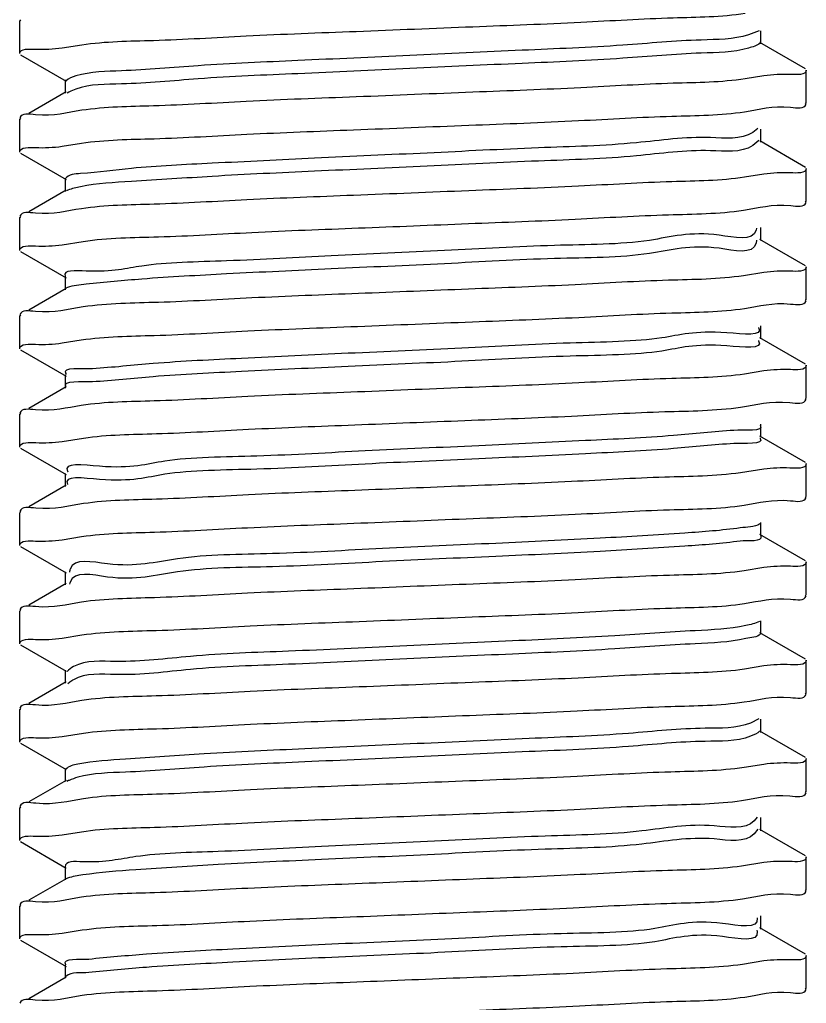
# Model space of a CAD drawing. Extents: x -452079 to 117456, y 3902 to 836955.
# Drawn here: x -266413.4 to -266333.7, y 689315.1 to 689414.8 of the extents above; entities that cross this region are included whole.
import ezdxf

# ---------------------------------------------------------------- set-up
doc = ezdxf.new("R2010")
doc.units = 0
doc.header["$LTSCALE"] = 1000
doc.header["$MEASUREMENT"] = 0
doc.layers.add('总说明', color=2, linetype='Continuous')

msp = doc.modelspace()

# ---------------------------------------------------------------- linework, layer by layer
at = {"layer": '总说明', "color": 133, "linetype": 'Continuous'}
for p, q in [((-266413.324, 689414.824), (-266413.418, 689414.714)), ((-266413.418, 689411.391), (-266413.418, 689414.714)), ((-266413.418, 689411.391), (-266413.418, 689414.714)), ((-266338.447, 689413.715), (-266339.518, 689413.293)), ((-266338.264, 689412.388), (-266338.264, 689413.717)), ((-266338.264, 689412.388), (-266338.264, 689413.717)), ((-266409.121, 689411.974), (-266407.127, 689412.295)), ((-266333.753, 689409.839), (-266338.37, 689412.512)), ((-266413.324, 689411.282), (-266408.707, 689408.609)), ((-266333.659, 689406.406), (-266333.659, 689409.73)), ((-266408.813, 689408.733), (-266408.813, 689407.403)), ((-266408.813, 689408.733), (-266408.813, 689407.403)), ((-266337.954, 689409.141), (-266339.855, 689408.833)), ((-266408.707, 689407.527), (-266412.486, 689405.339)), ((-266408.436, 689407.477), (-266408.597, 689407.376)), ((-266408.378, 689407.509), (-266408.436, 689407.477)), ((-266333.753, 689406.297), (-266333.659, 689406.406)), ((-266413.324, 689404.854), (-266413.418, 689404.745)), ((-266413.418, 689401.421), (-266413.418, 689404.745)), ((-266413.418, 689401.421), (-266413.418, 689404.745)), ((-266338.569, 689403.812), (-266339.095, 689403.402)), ((-266338.264, 689402.418), (-266338.264, 689403.748)), ((-266338.264, 689402.418), (-266338.264, 689403.748)), ((-266409.122, 689402.006), (-266407.165, 689402.322)), ((-266338.49, 689402.578), (-266339.095, 689402.073)), ((-266333.753, 689399.869), (-266338.37, 689402.542)), ((-266413.324, 689401.312), (-266408.707, 689398.639)), ((-266333.659, 689396.436), (-266333.659, 689399.76)), ((-266408.813, 689398.763), (-266408.813, 689397.433)), ((-266408.813, 689398.763), (-266408.813, 689397.433)), ((-266337.955, 689399.175), (-266339.912, 689398.859)), ((-266408.707, 689397.557), (-266412.486, 689395.369)), ((-266408.519, 689397.563), (-266408.673, 689397.493)), ((-266333.753, 689396.327), (-266333.659, 689396.436)), ((-266413.324, 689394.884), (-266413.418, 689394.775)), ((-266413.418, 689391.451), (-266413.418, 689394.775)), ((-266413.418, 689391.451), (-266413.418, 689394.775)), ((-266338.721, 689393.7), (-266338.759, 689393.512)), ((-266338.264, 689392.448), (-266338.264, 689393.778)), ((-266338.264, 689392.448), (-266338.264, 689393.778)), ((-266409.118, 689392.024), (-266406.978, 689392.366)), ((-266338.711, 689392.475), (-266338.759, 689392.182)), ((-266333.753, 689389.899), (-266338.37, 689392.572)), ((-266413.324, 689391.342), (-266408.707, 689388.669)), ((-266333.659, 689386.466), (-266333.659, 689389.79)), ((-266408.813, 689388.793), (-266408.813, 689387.463)), ((-266408.813, 689388.793), (-266408.813, 689387.463)), ((-266337.958, 689389.213), (-266340.038, 689388.88)), ((-266408.707, 689387.587), (-266412.486, 689385.399)), ((-266408.584, 689387.675), (-266408.723, 689387.615)), ((-266333.753, 689386.357), (-266333.659, 689386.466)), ((-266413.324, 689384.914), (-266413.418, 689384.805)), ((-266413.418, 689381.481), (-266413.418, 689384.805)), ((-266413.418, 689381.481), (-266413.418, 689384.805)), ((-266338.264, 689382.478), (-266338.264, 689383.808)), ((-266338.264, 689382.478), (-266338.264, 689383.808)), ((-266409.122, 689382.066), (-266407.167, 689382.382)), ((-266333.753, 689379.929), (-266338.37, 689382.602)), ((-266413.324, 689381.372), (-266408.707, 689378.699)), ((-266333.659, 689376.496), (-266333.659, 689379.82)), ((-266408.813, 689378.823), (-266408.813, 689377.493)), ((-266408.813, 689378.823), (-266408.813, 689377.493)), ((-266337.956, 689379.236), (-266339.921, 689378.918)), ((-266408.707, 689377.617), (-266412.486, 689375.429)), ((-266333.753, 689376.387), (-266333.659, 689376.496)), ((-266413.324, 689374.944), (-266413.418, 689374.835)), ((-266413.418, 689371.512), (-266413.418, 689374.835)), ((-266413.418, 689371.512), (-266413.418, 689374.835)), ((-266338.264, 689372.508), (-266338.264, 689373.838)), ((-266338.264, 689372.508), (-266338.264, 689373.838)), ((-266409.116, 689372.083), (-266406.941, 689372.429)), ((-266333.753, 689369.959), (-266338.37, 689372.632)), ((-266413.324, 689371.402), (-266408.707, 689368.729)), ((-266333.659, 689366.527), (-266333.659, 689369.85)), ((-266408.813, 689368.853), (-266408.813, 689367.524)), ((-266408.813, 689368.853), (-266408.813, 689367.524)), ((-266337.965, 689369.291), (-266340.342, 689368.918)), ((-266408.707, 689367.647), (-266412.486, 689365.459)), ((-266333.753, 689366.417), (-266333.659, 689366.527)), ((-266413.324, 689364.974), (-266413.418, 689364.865)), ((-266413.418, 689361.542), (-266413.418, 689364.865)), ((-266413.418, 689361.542), (-266413.418, 689364.865)), ((-266338.264, 689362.539), (-266338.264, 689363.868)), ((-266338.264, 689362.539), (-266338.264, 689363.868)), ((-266409.121, 689362.125), (-266407.144, 689362.444)), ((-266333.753, 689359.989), (-266338.37, 689362.662)), ((-266413.324, 689361.432), (-266408.707, 689358.76)), ((-266333.659, 689356.557), (-266333.659, 689359.88)), ((-266408.813, 689358.883), (-266408.813, 689357.554)), ((-266408.813, 689358.883), (-266408.813, 689357.554)), ((-266337.957, 689359.3), (-266339.977, 689358.974)), ((-266408.707, 689357.677), (-266412.486, 689355.489)), ((-266408.321, 689357.756), (-266408.356, 689357.612)), ((-266333.753, 689356.447), (-266333.659, 689356.557)), ((-266413.324, 689355.004), (-266413.418, 689354.895)), ((-266413.418, 689351.572), (-266413.418, 689354.895)), ((-266413.418, 689351.572), (-266413.418, 689354.895)), ((-266338.264, 689352.569), (-266338.264, 689353.898)), ((-266338.264, 689352.569), (-266338.264, 689353.898)), ((-266409.121, 689352.153), (-266407.117, 689352.476)), ((-266333.753, 689350.019), (-266338.37, 689352.692)), ((-266413.324, 689351.462), (-266408.707, 689348.79)), ((-266333.659, 689346.587), (-266333.659, 689349.91)), ((-266408.813, 689348.913), (-266408.813, 689347.584)), ((-266408.813, 689348.913), (-266408.813, 689347.584)), ((-266337.956, 689349.327), (-266339.937, 689349.008)), ((-266408.707, 689347.707), (-266412.486, 689345.519)), ((-266408.37, 689347.653), (-266408.519, 689347.521)), ((-266408.323, 689347.689), (-266408.37, 689347.653)), ((-266333.753, 689346.477), (-266333.659, 689346.587)), ((-266413.324, 689345.034), (-266413.418, 689344.925)), ((-266413.418, 689341.602), (-266413.418, 689344.925)), ((-266413.418, 689341.602), (-266413.418, 689344.925)), ((-266338.487, 689343.961), (-266339.329, 689343.537)), ((-266338.264, 689342.599), (-266338.264, 689343.928)), ((-266338.264, 689342.599), (-266338.264, 689343.928)), ((-266409.116, 689342.173), (-266406.948, 689342.518)), ((-266333.753, 689340.049), (-266338.37, 689342.722)), ((-266413.324, 689341.493), (-266408.707, 689338.82)), ((-266333.659, 689336.617), (-266333.659, 689339.94)), ((-266408.813, 689338.943), (-266408.813, 689337.614)), ((-266408.813, 689338.943), (-266408.813, 689337.614)), ((-266337.957, 689339.359), (-266339.972, 689339.035)), ((-266408.707, 689337.737), (-266412.486, 689335.549)), ((-266408.475, 689337.707), (-266408.635, 689337.621)), ((-266408.412, 689337.735), (-266408.475, 689337.707)), ((-266333.753, 689336.508), (-266333.659, 689336.617)), ((-266413.324, 689335.064), (-266413.418, 689334.955)), ((-266413.418, 689331.632), (-266413.418, 689334.955)), ((-266413.418, 689331.632), (-266413.418, 689334.955)), ((-266338.65, 689334.009), (-266338.943, 689333.646)), ((-266338.264, 689332.629), (-266338.264, 689333.958)), ((-266338.264, 689332.629), (-266338.264, 689333.958)), ((-266409.121, 689332.215), (-266407.142, 689332.534)), ((-266338.591, 689332.787), (-266338.943, 689332.317)), ((-266333.753, 689330.079), (-266338.37, 689332.752)), ((-266413.324, 689331.523), (-266408.707, 689328.85)), ((-266333.659, 689326.647), (-266333.659, 689329.97)), ((-266408.813, 689328.973), (-266408.813, 689327.644)), ((-266408.813, 689328.973), (-266408.813, 689327.644)), ((-266337.963, 689329.404), (-266340.218, 689329.047)), ((-266408.707, 689327.767), (-266412.486, 689325.579)), ((-266408.553, 689327.821), (-266408.702, 689327.758)), ((-266333.753, 689326.538), (-266333.659, 689326.647)), ((-266413.324, 689325.094), (-266413.418, 689324.985)), ((-266413.418, 689321.662), (-266413.418, 689324.985)), ((-266413.418, 689321.662), (-266413.418, 689324.985)), ((-266338.652, 689323.807), (-266338.643, 689323.755)), ((-266338.264, 689322.659), (-266338.264, 689323.988)), ((-266338.264, 689322.659), (-266338.264, 689323.988)), ((-266409.12, 689322.241), (-266407.075, 689322.569)), ((-266338.669, 689322.547), (-266338.643, 689322.426)), ((-266333.753, 689320.109), (-266338.37, 689322.782)), ((-266413.324, 689321.553), (-266408.707, 689318.88)), ((-266333.659, 689316.677), (-266333.659, 689320)), ((-266408.813, 689319.003), (-266408.813, 689317.674)), ((-266408.813, 689319.003), (-266408.813, 689317.674)), ((-266337.96, 689319.43), (-266340.136, 689319.083)), ((-266408.707, 689317.797), (-266412.486, 689315.609)), ((-266333.753, 689316.568), (-266333.659, 689316.677))]:
    msp.add_line(p, q, dxfattribs=at)
for points, start_tangent, end_tangent in [([(-266407.127, 689412.295), (-266399.856, 689412.74), (-266390.453, 689413.189), (-266379.286, 689413.654), (-266367.464, 689414.126), (-266356.511, 689414.584), (-266347.163, 689415.03), (-266339.855, 689415.48)], (0.989159, 0.146849), (0.989074, 0.147423)), ([(-266339.518, 689413.293), (-266344.336, 689412.773), (-266352.269, 689412.252), (-266362.47, 689411.731), (-266373.853, 689411.211), (-266385.202, 689410.69), (-266395.306, 689410.17), (-266403.089, 689409.649), (-266407.72, 689409.129), (-266408.692, 689408.623)], (-0.956192, -0.292739), (-0.671026, -0.741434)), ([(-266338.345, 689412.465), (-266339.518, 689411.964)], (-0.689068, -0.724696), (-0.956192, -0.292739)), ([(-266413.418, 689411.391), (-266411.81, 689411.843)], (0, 1), (0.999337, -0.036416)), ([(-266411.81, 689411.843), (-266409.121, 689411.974)], (0.999337, -0.036416), (0.990859, 0.1349)), ([(-266339.518, 689411.964), (-266344.336, 689411.443), (-266352.269, 689410.923), (-266362.47, 689410.402), (-266373.853, 689409.882), (-266385.202, 689409.361), (-266395.306, 689408.84), (-266403.089, 689408.32), (-266407.72, 689407.799), (-266408.378, 689407.509)], (-0.956192, -0.292739), (-0.882688, -0.469959)), ([(-266335.239, 689409.281), (-266337.954, 689409.141)], (-0.999403, 0.034545), (-0.99035, -0.138591)), ([(-266333.659, 689409.73), (-266335.239, 689409.281)], (0, -1), (-0.999403, 0.034545)), ([(-266339.855, 689408.833), (-266347.163, 689408.384), (-266356.511, 689407.937), (-266367.464, 689407.48), (-266379.286, 689407.008), (-266390.453, 689406.542), (-266399.856, 689406.093), (-266407.127, 689405.648)], (-0.989074, -0.147423), (-0.989159, -0.146849)), ([(-266339.912, 689405.506), (-266335.255, 689405.956), (-266333.679, 689406.273)], (0.989075, 0.147412), (0.308973, 0.951071)), ([(-266407.127, 689405.648), (-266411.81, 689405.197), (-266413.399, 689404.878)], (-0.989159, -0.146849), (-0.305988, -0.952035)), ([(-266407.165, 689402.322), (-266399.795, 689402.773), (-266390.388, 689403.222), (-266379.571, 689403.673), (-266367.876, 689404.14), (-266356.743, 689404.604), (-266347.284, 689405.054), (-266339.912, 689405.506)], (0.98908, 0.147378), (0.989075, 0.147412)), ([(-266339.095, 689403.402), (-266343.386, 689402.882), (-266350.892, 689402.361), (-266360.815, 689401.841), (-266372.094, 689401.32), (-266383.528, 689400.8), (-266393.896, 689400.279), (-266402.092, 689399.758), (-266407.243, 689399.238), (-266408.785, 689398.74)], (-0.846853, -0.531828), (-0.623472, -0.781846)), ([(-266413.418, 689401.421), (-266411.823, 689401.872)], (0, 1), (0.999367, -0.035584)), ([(-266411.823, 689401.872), (-266409.122, 689402.006)], (0.999367, -0.035584), (0.990658, 0.136367)), ([(-266339.095, 689402.073), (-266343.386, 689401.552), (-266350.892, 689401.032), (-266360.815, 689400.511), (-266372.094, 689399.991), (-266383.528, 689399.47), (-266393.896, 689398.95), (-266402.092, 689398.429), (-266407.243, 689397.908), (-266408.519, 689397.563)], (-0.846853, -0.531828), (-0.930165, -0.367142)), ([(-266335.255, 689399.309), (-266337.955, 689399.175)], (-0.999365, 0.035635), (-0.990664, -0.136329)), ([(-266333.659, 689399.76), (-266335.255, 689399.309)], (0, -1), (-0.999365, 0.035635)), ([(-266339.912, 689398.859), (-266347.284, 689398.407), (-266356.743, 689397.957), (-266367.876, 689397.493), (-266379.571, 689397.026), (-266390.388, 689396.575), (-266399.795, 689396.127), (-266407.165, 689395.675)], (-0.989075, -0.147412), (-0.98908, -0.147378)), ([(-266340.038, 689395.526), (-266335.245, 689395.987), (-266333.679, 689396.303)], (0.989154, 0.146885), (0.310543, 0.950559)), ([(-266407.165, 689395.675), (-266411.823, 689395.225), (-266413.398, 689394.908)], (-0.98908, -0.147378), (-0.309079, -0.951036)), ([(-266406.978, 689392.366), (-266399.35, 689392.827), (-266389.874, 689393.274), (-266379.07, 689393.723), (-266367.915, 689394.168), (-266357.096, 689394.618), (-266347.635, 689395.066), (-266340.038, 689395.526)], (0.989183, 0.146685), (0.989154, 0.146885)), ([(-266338.759, 689393.512), (-266342.511, 689392.991), (-266349.572, 689392.47), (-266359.19, 689391.95), (-266370.339, 689391.429), (-266381.829, 689390.909), (-266392.435, 689390.388), (-266401.025, 689389.868), (-266406.683, 689389.347), (-266408.805, 689388.826), (-266408.795, 689388.806)], (-0.267154, -0.963654), (0.566746, -0.823892)), ([(-266413.418, 689391.451), (-266411.817, 689391.903)], (0, 1), (0.999317, -0.036952)), ([(-266411.817, 689391.903), (-266409.118, 689392.024)], (0.999317, -0.036952), (0.991539, 0.129808)), ([(-266338.759, 689392.182), (-266342.511, 689391.662), (-266349.572, 689391.141), (-266359.19, 689390.621), (-266370.339, 689390.1), (-266381.829, 689389.579), (-266392.435, 689389.059), (-266401.025, 689388.538), (-266406.683, 689388.018), (-266408.584, 689387.675)], (-0.267154, -0.963654), (-0.94265, -0.333784)), ([(-266335.245, 689389.341), (-266337.958, 689389.213)], (-0.999356, 0.035889), (-0.991224, -0.132195)), ([(-266333.659, 689389.79), (-266335.245, 689389.341)], (0, -1), (-0.999356, 0.035889)), ([(-266340.038, 689388.88), (-266347.635, 689388.419), (-266357.096, 689387.972), (-266367.915, 689387.522), (-266379.07, 689387.076), (-266389.874, 689386.628), (-266399.35, 689386.18), (-266406.978, 689385.719)], (-0.989154, -0.146885), (-0.989183, -0.146685)), ([(-266339.921, 689385.565), (-266335.257, 689386.016), (-266333.679, 689386.333)], (0.989077, 0.1474), (0.308461, 0.951237)), ([(-266406.978, 689385.719), (-266411.817, 689385.256), (-266413.399, 689384.938)], (-0.989183, -0.146685), (-0.306875, -0.95175)), ([(-266407.167, 689382.382), (-266399.769, 689382.835), (-266390.288, 689383.286), (-266379.157, 689383.75), (-266367.508, 689384.215), (-266356.724, 689384.665), (-266347.306, 689385.113), (-266339.921, 689385.565)], (0.989064, 0.147486), (0.989077, 0.1474)), ([(-266338.513, 689383.629), (-266338.508, 689383.621), (-266341.713, 689383.1), (-266348.312, 689382.58), (-266357.602, 689382.059), (-266368.592, 689381.538), (-266380.11, 689381.018), (-266390.926, 689380.497), (-266399.888, 689379.977), (-266406.04, 689379.456)], (0.5147, -0.85737), (-0.998091, -0.061754)), ([(-266338.513, 689383.629), (-266338.503, 689383.611)], (0.514699, -0.857371), (0.482423, -0.875938)), ([(-266338.522, 689382.314), (-266338.508, 689382.291)], (0.536578, -0.84385), (0.499807, -0.866137)), ([(-266413.418, 689381.481), (-266411.825, 689381.931)], (0, 1), (0.99937, -0.035485)), ([(-266411.825, 689381.931), (-266409.122, 689382.066)], (0.99937, -0.035485), (0.990648, 0.136442)), ([(-266338.508, 689382.291), (-266341.713, 689381.771), (-266348.312, 689381.25), (-266357.602, 689380.73), (-266368.592, 689380.209), (-266380.11, 689379.689), (-266390.926, 689379.168), (-266399.888, 689378.647), (-266406.04, 689378.127)], (0.499807, -0.866137), (-0.998091, -0.061754)), ([(-266406.04, 689379.456), (-266408.724, 689378.936), (-266408.71, 689378.919)], (-0.998091, -0.061754), (0.682705, -0.730695)), ([(-266335.257, 689379.369), (-266337.956, 689379.236)], (-0.999359, 0.03579), (-0.990711, -0.135984)), ([(-266333.659, 689379.82), (-266335.257, 689379.369)], (0, -1), (-0.999359, 0.03579)), ([(-266406.04, 689378.127), (-266408.722, 689377.604)], (-0.998091, -0.061754), (0.631649, -0.775254)), ([(-266339.921, 689378.918), (-266347.306, 689378.466), (-266356.724, 689378.018), (-266367.508, 689377.568), (-266379.157, 689377.103), (-266390.288, 689376.64), (-266399.769, 689376.188), (-266407.167, 689375.735)], (-0.989077, -0.1474), (-0.989064, -0.147486)), ([(-266340.342, 689375.565), (-266335.337, 689376.035), (-266333.677, 689376.364)], (0.98929, 0.145962), (0.289685, 0.957122)), ([(-266407.167, 689375.735), (-266411.825, 689375.285), (-266413.398, 689374.968)], (-0.989064, -0.147486), (-0.309519, -0.950893)), ([(-266406.941, 689372.429), (-266399.559, 689372.876), (-266390.22, 689373.319), (-266379.437, 689373.768), (-266368.291, 689374.213), (-266357.455, 689374.663), (-266348.02, 689375.106), (-266340.342, 689375.565)], (0.989262, 0.146152), (0.98929, 0.145962)), ([(-266338.348, 689373.733), (-266340.994, 689373.209)], (0.631496, -0.775379), (-0.9978, -0.066302)), ([(-266340.994, 689373.209), (-266347.114, 689372.689), (-266356.053, 689372.168), (-266366.857, 689371.648), (-266378.374, 689371.127), (-266389.375, 689370.607), (-266398.687, 689370.086), (-266405.316, 689369.565), (-266408.555, 689369.045), (-266408.539, 689369.017)], (-0.9978, -0.066302), (0.512916, -0.858439)), ([(-266338.36, 689372.418), (-266338.345, 689372.401), (-266340.994, 689371.88)], (0.685578, -0.727999), (-0.9978, -0.066302)), ([(-266413.418, 689371.512), (-266411.772, 689371.969)], (0, 1), (0.999228, -0.039277)), ([(-266411.772, 689371.969), (-266409.116, 689372.083)], (0.999228, -0.039277), (0.991813, 0.127699)), ([(-266340.994, 689371.88), (-266347.114, 689371.36), (-266356.053, 689370.839), (-266366.857, 689370.318), (-266378.374, 689369.798), (-266389.375, 689369.277), (-266398.687, 689368.757), (-266405.316, 689368.236), (-266408.555, 689367.716)], (-0.9978, -0.066302), (0.470028, -0.882652)), ([(-266335.337, 689369.388), (-266337.965, 689369.291)], (-0.999122, 0.041894), (-0.992805, -0.119744)), ([(-266333.659, 689369.85), (-266335.337, 689369.388)], (0, -1), (-0.999122, 0.041894)), ([(-266340.342, 689368.918), (-266348.02, 689368.459), (-266357.455, 689368.016), (-266368.291, 689367.567), (-266379.437, 689367.122), (-266390.22, 689366.673), (-266399.559, 689366.229), (-266406.941, 689365.782)], (-0.98929, -0.145962), (-0.989262, -0.146152)), ([(-266408.559, 689367.723), (-266408.555, 689367.716)], (0.457514, -0.889202), (0.470027, -0.882652)), ([(-266339.977, 689365.621), (-266335.252, 689366.076), (-266333.679, 689366.393)], (0.98906, 0.147515), (0.309217, 0.950991)), ([(-266406.941, 689365.782), (-266411.772, 689365.322), (-266413.399, 689364.998)], (-0.989262, -0.146152), (-0.296953, -0.954892)), ([(-266407.144, 689362.444), (-266399.76, 689362.896), (-266390.316, 689363.345), (-266379.529, 689363.795), (-266368.138, 689364.25), (-266357.094, 689364.708), (-266347.548, 689365.16), (-266339.977, 689365.621)], (0.989096, 0.14727), (0.98906, 0.147515)), ([(-266338.358, 689363.722), (-266340.356, 689363.319)], (-0.872777, -0.488119), (-0.99091, -0.134523)), ([(-266340.356, 689363.319), (-266345.982, 689362.798), (-266354.548, 689362.277), (-266365.139, 689361.757), (-266376.626, 689361.236), (-266387.784, 689360.716), (-266397.422, 689360.195), (-266404.513, 689359.675), (-266408.3, 689359.154), (-266408.371, 689358.834)], (-0.99091, -0.134523), (-0.110682, -0.993856)), ([(-266338.278, 689362.529), (-266338.27, 689362.51), (-266340.356, 689361.989)], (0.530135, -0.847913), (-0.99091, -0.134523)), ([(-266413.418, 689361.542), (-266411.821, 689361.992)], (0, 1), (0.999358, -0.035813)), ([(-266411.821, 689361.992), (-266409.121, 689362.125)], (0.999358, -0.035813), (0.990763, 0.135601)), ([(-266340.356, 689361.989), (-266345.982, 689361.469), (-266354.548, 689360.948), (-266365.139, 689360.428), (-266376.626, 689359.907), (-266387.784, 689359.386), (-266397.422, 689358.866), (-266404.513, 689358.345), (-266408.3, 689357.825), (-266408.312, 689357.788)], (-0.99091, -0.134523), (-0.301481, -0.953472)), ([(-266335.252, 689359.43), (-266337.957, 689359.3)], (-0.999355, 0.035916), (-0.990975, -0.13405)), ([(-266333.659, 689359.88), (-266335.252, 689359.43)], (0, -1), (-0.999355, 0.035916)), ([(-266339.977, 689358.974), (-266347.548, 689358.514), (-266357.094, 689358.062), (-266368.138, 689357.603), (-266379.529, 689357.148), (-266390.316, 689356.698), (-266399.76, 689356.249), (-266407.144, 689355.797)], (-0.98906, -0.147515), (-0.989096, -0.14727)), ([(-266408.312, 689357.788), (-266408.321, 689357.756)], (-0.301482, -0.953472), (-0.278626, -0.9604)), ([(-266339.937, 689355.654), (-266335.259, 689356.106), (-266333.678, 689356.423)], (0.989086, 0.147338), (0.307926, 0.95141)), ([(-266407.144, 689355.797), (-266411.821, 689355.346), (-266413.398, 689355.028)], (-0.989096, -0.14727), (-0.308488, -0.951228)), ([(-266407.117, 689352.476), (-266399.582, 689352.935), (-266390.042, 689353.387), (-266378.982, 689353.847), (-266367.547, 689354.303), (-266356.781, 689354.752), (-266347.335, 689355.202), (-266339.937, 689355.654)], (0.989059, 0.147524), (0.989086, 0.147338)), ([(-266339.801, 689353.428), (-266344.919, 689352.907), (-266353.09, 689352.387), (-266363.442, 689351.866), (-266374.871, 689351.346), (-266386.158, 689350.825), (-266396.099, 689350.304), (-266403.633, 689349.784), (-266407.957, 689349.263), (-266408.6, 689348.757)], (-0.975692, -0.219145), (-0.590648, -0.806929)), ([(-266338.408, 689353.844), (-266339.801, 689353.428)], (-0.878244, -0.478212), (-0.975692, -0.219145)), ([(-266338.297, 689352.596), (-266339.801, 689352.098)], (-0.640023, -0.768356), (-0.975692, -0.219145)), ([(-266413.418, 689351.572), (-266411.826, 689352.021)], (0, 1), (0.999362, -0.035727)), ([(-266411.826, 689352.021), (-266409.121, 689352.153)], (0.999362, -0.035727), (0.990885, 0.134707)), ([(-266339.801, 689352.098), (-266344.919, 689351.578), (-266353.09, 689351.057), (-266363.442, 689350.537), (-266374.871, 689350.016), (-266386.158, 689349.496), (-266396.099, 689348.975), (-266403.633, 689348.455), (-266407.957, 689347.934), (-266408.323, 689347.689)], (-0.975692, -0.219145), (-0.794754, -0.606932)), ([(-266335.259, 689349.459), (-266337.956, 689349.327)], (-0.999352, 0.035983), (-0.990791, -0.135397)), ([(-266333.659, 689349.91), (-266335.259, 689349.459)], (0, -1), (-0.999352, 0.035983)), ([(-266339.937, 689349.008), (-266347.335, 689348.555), (-266356.781, 689348.106), (-266367.547, 689347.657), (-266378.982, 689347.2), (-266390.042, 689346.741), (-266399.582, 689346.288), (-266407.117, 689345.829)], (-0.989086, -0.147338), (-0.989059, -0.147524)), ([(-266339.972, 689345.682), (-266335.27, 689346.134), (-266333.678, 689346.453)], (0.989081, 0.147376), (0.305277, 0.952264)), ([(-266407.117, 689345.829), (-266411.826, 689345.375), (-266413.398, 689345.059)], (-0.989059, -0.147524), (-0.309564, -0.950879)), ([(-266406.948, 689342.518), (-266399.533, 689342.968), (-266390.027, 689343.418), (-266379.097, 689343.872), (-266367.808, 689344.323), (-266356.901, 689344.777), (-266347.412, 689345.228), (-266339.972, 689345.682)], (0.989209, 0.146514), (0.989081, 0.147376)), ([(-266339.329, 689343.537), (-266343.927, 689343.016), (-266351.682, 689342.496), (-266361.77, 689341.975), (-266373.112, 689341.455), (-266384.5, 689340.934), (-266394.719, 689340.414), (-266402.678, 689339.893), (-266407.53, 689339.372), (-266408.738, 689338.872)], (-0.929253, -0.369445), (-0.689124, -0.724644)), ([(-266338.393, 689342.715), (-266339.329, 689342.208)], (-0.667657, -0.744469), (-0.929253, -0.369445)), ([(-266413.418, 689341.602), (-266411.765, 689342.06)], (0, 1), (0.999216, -0.039597)), ([(-266411.765, 689342.06), (-266409.116, 689342.173)], (0.999216, -0.039597), (0.991812, 0.127705)), ([(-266339.329, 689342.208), (-266343.927, 689341.687), (-266351.682, 689341.167), (-266361.77, 689340.646), (-266373.112, 689340.125), (-266384.5, 689339.605), (-266394.719, 689339.084), (-266402.678, 689338.564), (-266407.53, 689338.043), (-266408.412, 689337.735)], (-0.929253, -0.369445), (-0.914981, -0.403497)), ([(-266335.27, 689339.488), (-266337.957, 689339.359)], (-0.999325, 0.036734), (-0.990988, -0.13395)), ([(-266333.659, 689339.94), (-266335.27, 689339.488)], (0, -1), (-0.999325, 0.036734)), ([(-266339.972, 689339.035), (-266347.412, 689338.581), (-266356.901, 689338.13), (-266367.808, 689337.676), (-266379.097, 689337.226), (-266390.027, 689336.771), (-266399.533, 689336.321), (-266406.948, 689335.872)], (-0.989081, -0.147376), (-0.989209, -0.146514)), ([(-266340.218, 689335.694), (-266335.328, 689336.156), (-266333.677, 689336.484)], (0.989263, 0.146147), (0.292032, 0.956409)), ([(-266406.948, 689335.872), (-266411.765, 689335.414), (-266413.399, 689335.088)], (-0.989209, -0.146514), (-0.295405, -0.955372)), ([(-266407.142, 689332.534), (-266399.742, 689332.987), (-266390.3, 689333.436), (-266379.399, 689333.89), (-266368.128, 689334.34), (-266357.187, 689334.795), (-266347.689, 689335.243), (-266340.218, 689335.694)], (0.989079, 0.147384), (0.989263, 0.146147)), ([(-266338.943, 689333.646), (-266343.008, 689333.126), (-266350.329, 689332.605), (-266360.127, 689332.085), (-266371.354, 689331.564), (-266382.815, 689331.043), (-266393.286, 689330.523), (-266401.651, 689330.002), (-266407.017, 689329.482), (-266408.813, 689328.973)], (-0.704597, -0.709608), (-0.019339, -0.999813)), ([(-266413.418, 689331.632), (-266411.817, 689332.083)], (0, 1), (0.999351, -0.036022)), ([(-266411.817, 689332.083), (-266409.121, 689332.215)], (0.999351, -0.036022), (0.990786, 0.135436)), ([(-266338.943, 689332.317), (-266343.008, 689331.796), (-266350.329, 689331.276), (-266360.127, 689330.755), (-266371.354, 689330.235), (-266382.815, 689329.714), (-266393.286, 689329.194), (-266401.651, 689328.673), (-266407.017, 689328.152), (-266408.553, 689327.821)], (-0.704597, -0.709608), (-0.941431, -0.337206)), ([(-266335.328, 689329.51), (-266337.963, 689329.404)], (-0.999168, 0.040787), (-0.992249, -0.124262)), ([(-266333.659, 689329.97), (-266335.328, 689329.51)], (0, -1), (-0.999168, 0.040787)), ([(-266340.218, 689329.047), (-266347.689, 689328.597), (-266357.187, 689328.148), (-266368.128, 689327.694), (-266379.399, 689327.244), (-266390.3, 689326.789), (-266399.742, 689326.34), (-266407.142, 689325.888)], (-0.989263, -0.146147), (-0.989079, -0.147384)), ([(-266340.136, 689325.73), (-266335.266, 689326.195), (-266333.678, 689326.514)], (0.989195, 0.146606), (0.305587, 0.952164)), ([(-266407.142, 689325.888), (-266411.817, 689325.436), (-266413.399, 689325.119)], (-0.989079, -0.147384), (-0.307595, -0.951518)), ([(-266407.075, 689322.569), (-266399.522, 689323.028), (-266390.076, 689323.476), (-266379.249, 689323.926), (-266368.086, 689324.372), (-266357.295, 689324.82), (-266347.806, 689325.267), (-266340.136, 689325.73)], (0.98914, 0.146975), (0.989195, 0.146606)), ([(-266338.643, 689323.755), (-266342.165, 689323.235), (-266349.034, 689322.714), (-266358.517, 689322.194), (-266369.602, 689321.673), (-266381.107, 689321.153), (-266391.805, 689320.632), (-266400.554, 689320.111), (-266406.422, 689319.591)], (0.147183, -0.989109), (-0.994847, -0.101391)), ([(-266413.418, 689321.662), (-266411.836, 689322.11)], (0, 1), (0.999371, -0.035449)), ([(-266411.836, 689322.11), (-266409.12, 689322.241)], (0.999371, -0.035449), (0.991046, 0.13352)), ([(-266338.643, 689322.426), (-266342.165, 689321.906), (-266349.034, 689321.385), (-266358.517, 689320.864), (-266369.602, 689320.344), (-266381.107, 689319.823), (-266391.805, 689319.303), (-266400.554, 689318.782), (-266406.422, 689318.262)], (0.147183, -0.989109), (-0.994847, -0.101391)), ([(-266406.422, 689319.591), (-266408.782, 689319.07), (-266408.765, 689319.048)], (-0.994847, -0.101391), (0.673795, -0.738918)), ([(-266335.266, 689319.548), (-266337.96, 689319.43)], (-0.999299, 0.037429), (-0.991717, -0.128442)), ([(-266333.659, 689320), (-266335.266, 689319.548)], (0, -1), (-0.999299, 0.037429)), ([(-266340.136, 689319.083), (-266347.806, 689318.621), (-266357.295, 689318.173), (-266368.086, 689317.725), (-266379.249, 689317.28), (-266390.076, 689316.829), (-266399.522, 689316.382), (-266407.075, 689315.923)], (-0.989195, -0.146606), (-0.98914, -0.146975)), ([(-266406.422, 689318.262), (-266408.753, 689317.852)], (-0.994847, -0.101391), (-0.765413, -0.64354)), ([(-266339.899, 689315.777), (-266335.251, 689316.227), (-266333.679, 689316.543)], (0.989076, 0.147407), (0.309849, 0.950786)), ([(-266407.075, 689315.923), (-266411.836, 689315.464), (-266413.398, 689315.149)], (-0.98914, -0.146975), (-0.311669, -0.950191)), ([(-266407.157, 689312.593), (-266399.816, 689313.043), (-266390.364, 689313.493), (-266379.214, 689313.958), (-266367.488, 689314.426), (-266356.653, 689314.878), (-266347.258, 689315.326), (-266339.899, 689315.777)], (0.989097, 0.147264), (0.989076, 0.147407))]:
    msp.add_spline(points, degree=3, dxfattribs=dict(at, start_tangent=start_tangent, end_tangent=end_tangent))

doc.saveas('drawing.dxf')
